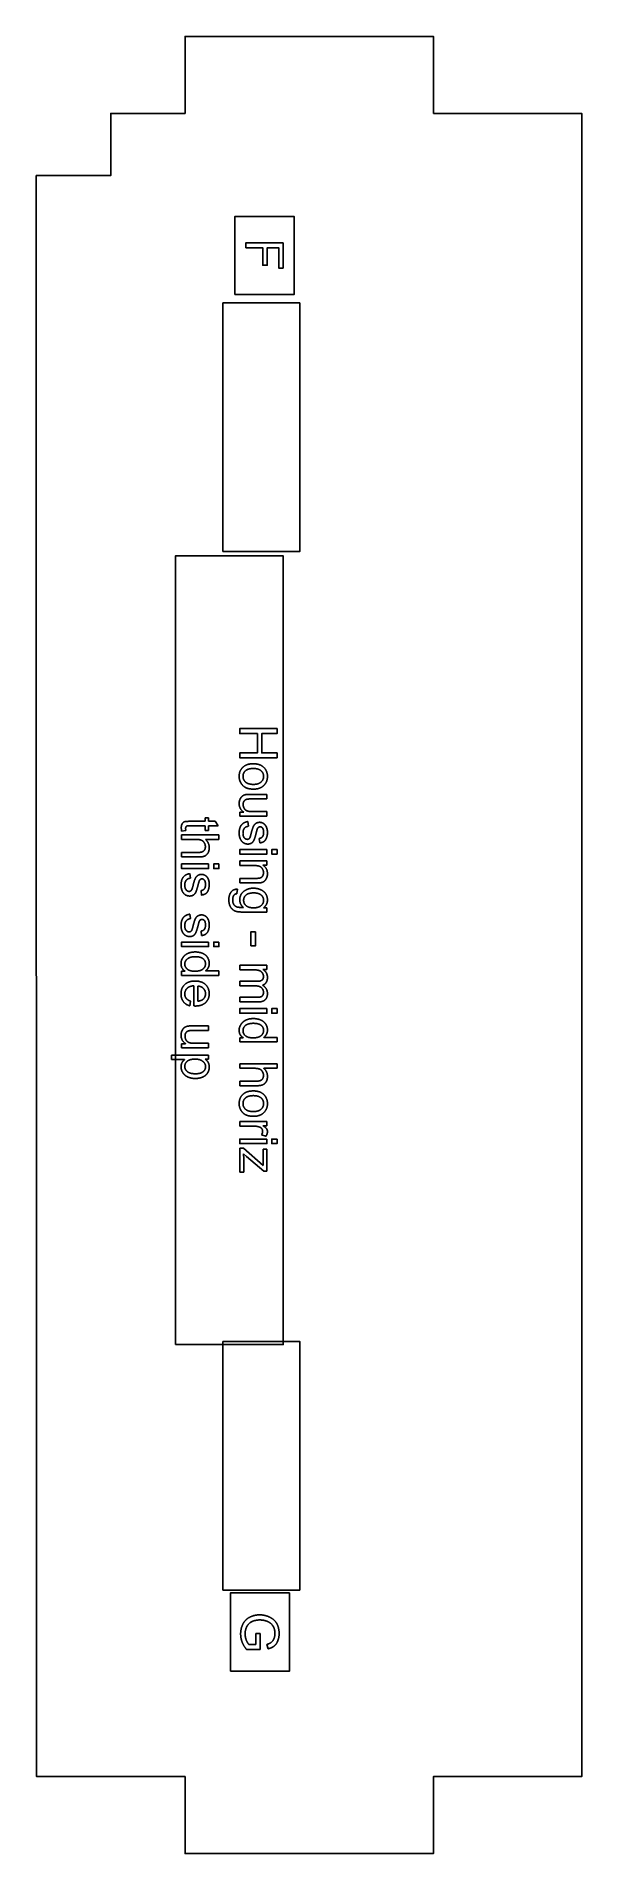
# Model space of a CAD drawing. Header units: millimetres. Extents: x 418 to 462, y 0 to 146.
import ezdxf

# ---------------------------------------------------------------- set-up
doc = ezdxf.new("R2010")
doc.units = ezdxf.units.MM
doc.layers.get('0').update_dxf_attribs({"linetype": 'CONTINUOUS'})

msp = doc.modelspace()

# ---------------------------------------------------------------- linework, layer by layer
for p, q in [((434.94, 85.22), (436.29, 85.22)), ((436.29, 84.85), (435.08, 84.85)), ((436.29, 85.22), (436.29, 84.85)), ((434.11, 83.79), (434.43, 83.79)), ((434.11, 83.46), (434.11, 83.79)), ((436.29, 83.46), (434.11, 83.46)), ((435.12, 83.83), (436.29, 83.83)), ((436.29, 83.83), (436.29, 83.46)), ((429.76, 82.31), (429.43, 82.26)), ((429.43, 81.95), (432.43, 81.95)), ((429.43, 81.59), (429.43, 81.95)), ((431.32, 82.69), (430.05, 82.69)), ((430.07, 83.05), (431.32, 83.05)), ((431.32, 83.05), (431.32, 83.32)), ((431.32, 83.32), (431.6, 83.32)), ((431.32, 82.31), (431.32, 82.69)), ((431.6, 82.31), (431.32, 82.31)), ((431.6, 83.32), (431.6, 83.05)), ((431.6, 83.05), (432.14, 83.05)), ((432.36, 82.69), (431.6, 82.69)), ((431.6, 82.69), (431.6, 82.31)), ((432.14, 83.05), (432.36, 82.69)), ((432.43, 81.95), (432.43, 81.59)), ((434.76, 83.03), (434.82, 82.66)), ((430.62, 81.59), (429.43, 81.59)), ((429.43, 80.18), (429.43, 80.55)), ((429.43, 80.55), (430.81, 80.55)), ((432.43, 81.59), (431.35, 81.59)), ((435.73, 81.31), (435.68, 81.67)), ((430.81, 80.18), (429.43, 80.18)), ((434.11, 79.86), (436.29, 79.86)), ((434.11, 79.49), (434.11, 79.86)), ((435.3, 79.49), (434.11, 79.49)), ((436.29, 79.52), (435.98, 79.52)), ((436.29, 79.86), (436.29, 79.52)), ((430.08, 78.84), (430.14, 78.48)), ((433.93, 77.59), (433.88, 77.23)), ((434.11, 78.09), (434.11, 78.46)), ((434.11, 78.46), (435.43, 78.46)), ((435.45, 78.09), (434.11, 78.09)), ((431.04, 77.12), (430.99, 77.48)), ((436.02, 76.09), (436.29, 76.09)), ((436.29, 76.09), (436.29, 75.75)), ((430.08, 75.58), (430.14, 75.22)), ((436.29, 75.75), (434.41, 75.75)), ((431.04, 73.86), (430.99, 74.22)), ((429.43, 71), (429.7, 71)), ((429.43, 70.65), (429.43, 71)), ((432.43, 70.65), (429.43, 70.65)), ((431.35, 71.02), (432.43, 71.02)), ((432.43, 71.02), (432.43, 70.65)), ((434.11, 71.47), (436.29, 71.47)), ((434.11, 71.1), (434.11, 71.47)), ((435.24, 71.1), (434.11, 71.1)), ((434.11, 69.81), (434.11, 70.18)), ((434.11, 70.18), (435.52, 70.18)), ((436.29, 71.14), (435.98, 71.14)), ((436.29, 71.47), (436.29, 71.14)), ((430.42, 68.2), (430.42, 69.82)), ((430.73, 69.8), (430.73, 68.58)), ((435.38, 69.81), (434.11, 69.81)), ((434.11, 68.52), (434.11, 68.89)), ((434.11, 68.89), (435.48, 68.89)), ((430.13, 68.59), (430.08, 68.21)), ((435.6, 68.52), (434.11, 68.52)), ((430.26, 66.59), (431.6, 66.59)), ((431.6, 66.22), (430.4, 66.22)), ((431.6, 66.59), (431.6, 66.22)), ((429.43, 65.16), (429.75, 65.16)), ((429.43, 64.83), (429.43, 65.16)), ((431.6, 64.83), (429.43, 64.83)), ((430.44, 65.19), (431.6, 65.19)), ((431.6, 65.19), (431.6, 64.83)), ((434.11, 65.64), (434.39, 65.64)), ((434.11, 65.3), (434.11, 65.64)), ((437.11, 65.3), (434.11, 65.3)), ((436.04, 65.66), (437.11, 65.66)), ((437.11, 65.66), (437.11, 65.3)), ((428.6, 64.25), (431.6, 64.25)), ((428.6, 63.88), (428.6, 64.25)), ((429.66, 63.88), (428.6, 63.88)), ((431.6, 63.91), (431.32, 63.91)), ((431.6, 64.25), (431.6, 63.91)), ((434.11, 63.55), (437.11, 63.55)), ((434.11, 63.18), (434.11, 63.55)), ((435.3, 63.18), (434.11, 63.18)), ((437.11, 63.18), (436.04, 63.18)), ((437.11, 63.55), (437.11, 63.18)), ((434.11, 61.78), (434.11, 62.15)), ((434.11, 62.15), (435.49, 62.15)), ((435.49, 61.78), (434.11, 61.78)), ((434.11, 58.89), (436.29, 58.89)), ((434.11, 58.53), (434.11, 58.89)), ((435.25, 58.53), (434.11, 58.53)), ((436.29, 58.56), (435.96, 58.56)), ((436.29, 58.89), (436.29, 58.56)), ((436.22, 57.71), (435.87, 57.84)), ((434.11, 56.76), (434.41, 56.76)), ((434.11, 54.83), (434.11, 56.76)), ((434.41, 56.76), (436, 55.37)), ((434.66, 56.08), (434.41, 56.3)), ((434.43, 55.84), (434.43, 54.83)), ((436.04, 54.9), (434.66, 56.08)), ((435.99, 55.79), (435.99, 56.68)), ((435.99, 56.68), (436.29, 56.68)), ((436.29, 56.68), (436.29, 54.9)), ((434.43, 54.83), (434.11, 54.83)), ((436.29, 54.9), (436.04, 54.9)), ((435.4, 17.7), (435.76, 17.7)), ((435.4, 16.82), (435.4, 17.7)), ((435.76, 17.7), (435.76, 16.43)), ((435.76, 16.43), (434.65, 16.43)), ((434.85, 16.82), (435.4, 16.82)), ((436.39, 16.48), (436.29, 16.83))]:
    msp.add_line(p, q)
for points in [[(449.7, 140), (461.65, 140), (461.65, 6.2), (449.7, 6.2), (449.7, 0), (429.7, 0), (429.7, 6.2), (417.75, 6.2), (417.72, 135), (423.72, 135), (423.72, 140), (429.7, 140), (429.7, 146.2), (449.7, 146.2)], [(433.72, 125.43), (433.72, 131.72), (438.48, 131.72), (438.48, 125.43)], [(437.6, 129.59), (434.6, 129.59), (434.6, 129.19), (435.96, 129.19), (435.96, 127.78), (436.32, 127.78), (436.32, 129.19), (437.25, 129.19), (437.25, 127.56), (437.6, 127.56)], [(438.95, 124.76), (432.75, 124.76), (432.75, 104.76), (438.95, 104.76)], [(428.93, 40.95), (428.93, 104.4), (437.61, 104.4), (437.61, 40.95)], [(437.11, 90.51), (434.11, 90.51), (434.11, 90.11), (435.53, 90.11), (435.53, 88.55), (434.11, 88.55), (434.11, 88.16), (437.11, 88.16), (437.11, 88.55), (435.88, 88.55), (435.88, 90.11), (437.11, 90.11)], [(436.29, 80.78), (434.11, 80.78), (434.11, 80.42), (436.29, 80.42)], [(437.11, 80.78), (436.69, 80.78), (436.69, 80.42), (437.11, 80.42)], [(431.6, 79.62), (429.43, 79.62), (429.43, 79.25), (431.6, 79.25)], [(432.43, 79.62), (432.01, 79.62), (432.01, 79.25), (432.43, 79.25)], [(431.6, 73.34), (429.43, 73.34), (429.43, 72.97), (431.6, 72.97)], [(432.43, 73.34), (432.01, 73.34), (432.01, 72.97), (432.43, 72.97)], [(435.38, 74.17), (435.01, 74.17), (435.01, 73.04), (435.38, 73.04)], [(436.29, 67.98), (434.11, 67.98), (434.11, 67.61), (436.29, 67.61)], [(437.11, 67.98), (436.69, 67.98), (436.69, 67.61), (437.11, 67.61)], [(436.29, 57.49), (434.11, 57.49), (434.11, 57.12), (436.29, 57.12)], [(437.11, 57.49), (436.69, 57.49), (436.69, 57.12), (437.11, 57.12)], [(438.95, 21.2), (438.95, 41.2), (432.75, 41.2), (432.75, 21.2)], [(433.35, 14.67), (433.35, 20.97), (438.11, 20.97), (438.11, 14.67)]]:
    msp.add_lwpolyline(points, close=True)
for points in [[(434.06, 86.66), (434.06, 87.12), (434.36, 87.4)], [(434.2, 86.14), (434.06, 86.38), (434.06, 86.66)], [(434.36, 87.4), (434.65, 87.68), (435.2, 87.68)], [(434.57, 87.12), (434.37, 86.94), (434.37, 86.66)], [(434.37, 86.66), (434.37, 86.39), (434.58, 86.21)], [(435.2, 87.3), (434.78, 87.3), (434.57, 87.12)], [(435.2, 87.68), (435.8, 87.68), (436.09, 87.34)], [(435.82, 87.12), (435.62, 87.3), (435.2, 87.3)], [(436.03, 86.66), (436.03, 86.94), (435.82, 87.12)], [(435.82, 86.21), (436.03, 86.39), (436.03, 86.66)], [(436.34, 86.66), (436.34, 86.21), (436.04, 85.93)], [(436.09, 87.34), (436.34, 87.06), (436.34, 86.66)], [(434.06, 84.48), (434.06, 84.67), (434.14, 84.84)], [(434.14, 84.84), (434.21, 85), (434.32, 85.08)], [(434.57, 85.77), (434.33, 85.9), (434.2, 86.14)], [(434.32, 85.08), (434.43, 85.17), (434.6, 85.2)], [(434.69, 84.83), (434.55, 84.8), (434.46, 84.68)], [(435.23, 85.64), (434.81, 85.64), (434.57, 85.77)], [(434.58, 86.21), (434.78, 86.02), (435.21, 86.02)], [(434.6, 85.2), (434.7, 85.22), (434.94, 85.22)], [(435.08, 84.85), (434.79, 84.85), (434.69, 84.83)], [(435.21, 86.02), (435.61, 86.02), (435.82, 86.21)], [(436.04, 85.93), (435.75, 85.64), (435.23, 85.64)], [(434.43, 83.79), (434.06, 84.04), (434.06, 84.48)], [(434.46, 84.68), (434.38, 84.57), (434.38, 84.4)], [(434.38, 84.4), (434.38, 84.24), (434.47, 84.09)], [(434.47, 84.09), (434.55, 83.95), (434.7, 83.89)], [(434.7, 83.89), (434.84, 83.83), (435.12, 83.83)], [(429.4, 82.54), (429.4, 82.74), (429.47, 82.85)], [(429.43, 82.26), (429.4, 82.42), (429.4, 82.54)], [(429.47, 82.85), (429.53, 82.96), (429.63, 83.01)], [(429.63, 83.01), (429.74, 83.05), (430.07, 83.05)], [(429.77, 82.6), (429.75, 82.56), (429.75, 82.48)], [(429.75, 82.48), (429.75, 82.42), (429.76, 82.31)], [(429.84, 82.67), (429.8, 82.65), (429.77, 82.6)], [(430.05, 82.69), (429.89, 82.69), (429.84, 82.67)], [(434.06, 82.1), (434.06, 82.52), (434.24, 82.75)], [(434.15, 81.64), (434.06, 81.84), (434.06, 82.1)], [(434.24, 82.75), (434.42, 82.97), (434.76, 83.03)], [(434.48, 82.49), (434.37, 82.35), (434.37, 82.1)], [(434.37, 82.1), (434.37, 81.85), (434.47, 81.73)], [(434.82, 82.66), (434.6, 82.63), (434.48, 82.49)], [(434.91, 81.71), (434.96, 81.79), (435.03, 82.09)], [(435.03, 82.09), (435.14, 82.49), (435.21, 82.65)], [(435.21, 82.65), (435.29, 82.81), (435.42, 82.89)], [(435.43, 82.1), (435.33, 81.71), (435.26, 81.55)], [(435.42, 82.89), (435.55, 82.97), (435.71, 82.97)], [(435.52, 82.43), (435.5, 82.37), (435.43, 82.1)], [(435.62, 82.57), (435.56, 82.52), (435.52, 82.43)], [(435.75, 82.61), (435.68, 82.61), (435.62, 82.57)], [(435.71, 82.97), (435.85, 82.97), (435.98, 82.9)], [(435.95, 82.5), (435.86, 82.61), (435.75, 82.61)], [(435.94, 81.81), (436.03, 81.93), (436.03, 82.14)], [(436.03, 82.14), (436.03, 82.39), (435.95, 82.5)], [(435.98, 82.9), (436.1, 82.83), (436.18, 82.72)], [(436.18, 82.72), (436.25, 82.63), (436.29, 82.49)], [(436.34, 82.17), (436.34, 81.91), (436.26, 81.72)], [(436.29, 82.49), (436.34, 82.34), (436.34, 82.17)], [(431.02, 81.53), (430.88, 81.59), (430.62, 81.59)], [(430.81, 80.55), (431.08, 80.55), (431.21, 80.67)], [(431.25, 81.32), (431.17, 81.46), (431.02, 81.53)], [(431.21, 80.67), (431.34, 80.79), (431.34, 81.01)], [(431.34, 81.01), (431.34, 81.18), (431.25, 81.32)], [(431.56, 80.52), (431.46, 80.34), (431.29, 80.26)], [(431.35, 81.59), (431.65, 81.33), (431.65, 80.94)], [(431.65, 80.94), (431.65, 80.69), (431.56, 80.52)], [(434.4, 81.33), (434.24, 81.44), (434.15, 81.64)], [(434.75, 81.22), (434.57, 81.22), (434.4, 81.33)], [(434.47, 81.73), (434.57, 81.6), (434.71, 81.6)], [(434.71, 81.6), (434.84, 81.6), (434.91, 81.71)], [(435.07, 81.31), (434.94, 81.22), (434.75, 81.22)], [(435.26, 81.55), (435.19, 81.4), (435.07, 81.31)], [(435.68, 81.67), (435.84, 81.69), (435.94, 81.81)], [(436.06, 81.43), (435.94, 81.34), (435.73, 81.31)], [(436.26, 81.72), (436.19, 81.53), (436.06, 81.43)], [(431.29, 80.26), (431.13, 80.18), (430.81, 80.18)], [(435.87, 79.32), (435.72, 79.49), (435.3, 79.49)], [(436.02, 78.91), (436.02, 79.15), (435.87, 79.32)], [(435.98, 79.52), (436.34, 79.28), (436.34, 78.83)], [(429.38, 77.91), (429.38, 78.33), (429.56, 78.56)], [(429.47, 77.45), (429.38, 77.66), (429.38, 77.91)], [(429.56, 78.56), (429.73, 78.78), (430.08, 78.84)], [(429.8, 78.31), (429.68, 78.16), (429.68, 77.91)], [(429.68, 77.91), (429.68, 77.66), (429.79, 77.54)], [(429.79, 77.54), (429.89, 77.41), (430.03, 77.41)], [(430.14, 78.48), (429.92, 78.45), (429.8, 78.31)], [(430.03, 77.41), (430.15, 77.41), (430.23, 77.52)], [(430.23, 77.52), (430.28, 77.6), (430.35, 77.9)], [(430.35, 77.9), (430.45, 78.3), (430.53, 78.46)], [(430.53, 78.46), (430.6, 78.62), (430.74, 78.7)], [(430.75, 77.91), (430.64, 77.52), (430.58, 77.37)], [(430.74, 78.7), (430.87, 78.78), (431.03, 78.78)], [(430.84, 78.24), (430.82, 78.18), (430.75, 77.91)], [(430.94, 78.38), (430.88, 78.33), (430.84, 78.24)], [(431.07, 78.42), (431, 78.42), (430.94, 78.38)], [(430.99, 77.48), (431.16, 77.5), (431.26, 77.62)], [(431.03, 78.78), (431.17, 78.78), (431.3, 78.71)], [(431.27, 78.31), (431.18, 78.42), (431.07, 78.42)], [(431.26, 77.62), (431.35, 77.74), (431.35, 77.95)], [(431.35, 77.95), (431.35, 78.21), (431.27, 78.31)], [(431.3, 78.71), (431.42, 78.65), (431.5, 78.53)], [(431.58, 77.53), (431.51, 77.34), (431.38, 77.24)], [(431.5, 78.53), (431.56, 78.45), (431.61, 78.3)], [(431.65, 77.98), (431.65, 77.72), (431.58, 77.53)], [(431.61, 78.3), (431.65, 78.15), (431.65, 77.98)], [(433.41, 77.36), (433.58, 77.6), (433.93, 77.59)], [(434.44, 77.42), (434.76, 77.67), (435.21, 77.67)], [(435.21, 77.67), (435.52, 77.67), (435.79, 77.55)], [(435.43, 78.46), (435.66, 78.46), (435.77, 78.5)], [(435.81, 78.11), (435.7, 78.09), (435.45, 78.09)], [(435.77, 78.5), (435.88, 78.54), (435.95, 78.65)], [(435.79, 77.55), (436.05, 77.44), (436.19, 77.23)], [(436.08, 78.22), (435.96, 78.14), (435.81, 78.11)], [(435.95, 78.65), (436.02, 78.76), (436.02, 78.91)], [(436.26, 78.47), (436.19, 78.31), (436.08, 78.22)], [(436.34, 78.83), (436.34, 78.64), (436.26, 78.47)], [(429.72, 77.14), (429.56, 77.25), (429.47, 77.45)], [(430.07, 77.04), (429.88, 77.04), (429.72, 77.14)], [(430.38, 77.12), (430.26, 77.04), (430.07, 77.04)], [(430.58, 77.37), (430.51, 77.21), (430.38, 77.12)], [(431.38, 77.24), (431.25, 77.15), (431.04, 77.12)], [(433.23, 76.73), (433.23, 77.12), (433.41, 77.36)], [(433.35, 76.18), (433.23, 76.41), (433.23, 76.73)], [(433.69, 75.85), (433.48, 75.96), (433.35, 76.18)], [(433.64, 77.11), (433.54, 76.97), (433.54, 76.73)], [(433.54, 76.73), (433.54, 76.48), (433.64, 76.34)], [(433.88, 77.23), (433.71, 77.21), (433.64, 77.11)], [(433.64, 76.34), (433.74, 76.2), (433.92, 76.15)], [(433.92, 76.15), (434.04, 76.12), (434.4, 76.12)], [(434.11, 76.73), (434.11, 77.17), (434.44, 77.42)], [(434.4, 76.12), (434.11, 76.37), (434.11, 76.73)], [(434.61, 77.12), (434.42, 76.95), (434.42, 76.69)], [(434.42, 76.69), (434.42, 76.44), (434.61, 76.27)], [(435.24, 77.29), (434.81, 77.29), (434.61, 77.12)], [(434.61, 76.27), (434.81, 76.09), (435.23, 76.09)], [(435.23, 76.09), (435.62, 76.09), (435.83, 76.27)], [(435.83, 77.12), (435.63, 77.29), (435.24, 77.29)], [(436.03, 76.7), (436.03, 76.94), (435.83, 77.12)], [(435.83, 76.27), (436.03, 76.45), (436.03, 76.7)], [(436.34, 76.72), (436.34, 76.34), (436.02, 76.09)], [(436.19, 77.23), (436.34, 77.01), (436.34, 76.72)], [(429.38, 74.65), (429.38, 75.07), (429.56, 75.3)], [(429.47, 74.19), (429.38, 74.4), (429.38, 74.65)], [(429.56, 75.3), (429.73, 75.52), (430.08, 75.58)], [(429.8, 75.05), (429.68, 74.91), (429.68, 74.65)], [(429.68, 74.65), (429.68, 74.4), (429.79, 74.28)], [(430.14, 75.22), (429.92, 75.19), (429.8, 75.05)], [(430.23, 74.26), (430.28, 74.34), (430.35, 74.64)], [(430.35, 74.64), (430.45, 75.04), (430.53, 75.2)], [(430.53, 75.2), (430.6, 75.36), (430.74, 75.44)], [(430.75, 74.65), (430.64, 74.26), (430.58, 74.11)], [(430.74, 75.44), (430.87, 75.52), (431.03, 75.52)], [(430.84, 74.98), (430.82, 74.92), (430.75, 74.65)], [(430.94, 75.12), (430.88, 75.07), (430.84, 74.98)], [(431.07, 75.16), (431, 75.16), (430.94, 75.12)], [(431.03, 75.52), (431.17, 75.52), (431.3, 75.45)], [(431.27, 75.05), (431.18, 75.16), (431.07, 75.16)], [(431.26, 74.36), (431.35, 74.48), (431.35, 74.69)], [(431.35, 74.69), (431.35, 74.95), (431.27, 75.05)], [(431.3, 75.45), (431.42, 75.39), (431.5, 75.27)], [(431.5, 75.27), (431.56, 75.19), (431.61, 75.04)], [(431.65, 74.72), (431.65, 74.46), (431.58, 74.27)], [(431.61, 75.04), (431.65, 74.89), (431.65, 74.72)], [(434.41, 75.75), (433.9, 75.75), (433.69, 75.85)], [(429.72, 73.88), (429.56, 73.99), (429.47, 74.19)], [(430.07, 73.78), (429.88, 73.78), (429.72, 73.88)], [(429.79, 74.28), (429.89, 74.15), (430.03, 74.15)], [(430.03, 74.15), (430.15, 74.15), (430.23, 74.26)], [(430.38, 73.86), (430.26, 73.78), (430.07, 73.78)], [(430.58, 74.11), (430.51, 73.95), (430.38, 73.86)], [(430.99, 74.22), (431.16, 74.24), (431.26, 74.36)], [(431.38, 73.98), (431.25, 73.89), (431.04, 73.86)], [(431.58, 74.27), (431.51, 74.08), (431.38, 73.98)], [(429.38, 71.6), (429.38, 71.86), (429.52, 72.08)], [(429.52, 72.08), (429.67, 72.3), (429.92, 72.42)], [(429.89, 71.98), (429.68, 71.81), (429.68, 71.57)], [(430.52, 72.16), (430.1, 72.16), (429.89, 71.98)], [(429.92, 72.42), (430.18, 72.54), (430.52, 72.54)], [(430.52, 72.54), (430.84, 72.54), (431.11, 72.43)], [(431.15, 72), (430.95, 72.16), (430.52, 72.16)], [(431.11, 72.43), (431.37, 72.32), (431.51, 72.11)], [(431.35, 71.59), (431.35, 71.83), (431.15, 72)], [(431.51, 72.11), (431.65, 71.89), (431.65, 71.62)], [(429.7, 71), (429.38, 71.2), (429.38, 71.6)], [(429.68, 71.57), (429.68, 71.33), (429.88, 71.16)], [(429.68, 69.92), (429.97, 70.2), (430.5, 70.2)], [(429.88, 71.16), (430.08, 70.99), (430.48, 70.99)], [(430.48, 70.99), (430.93, 70.99), (431.14, 71.16)], [(430.5, 70.2), (431.05, 70.2), (431.35, 69.92)], [(431.14, 71.16), (431.35, 71.33), (431.35, 71.59)], [(431.57, 71.27), (431.49, 71.12), (431.35, 71.02)], [(431.65, 71.62), (431.65, 71.42), (431.57, 71.27)], [(435.69, 71.04), (435.54, 71.1), (435.24, 71.1)], [(435.52, 70.18), (435.77, 70.18), (435.89, 70.27)], [(435.93, 70.85), (435.85, 70.98), (435.69, 71.04)], [(435.89, 70.27), (436.02, 70.36), (436.02, 70.56)], [(436.02, 70.56), (436.02, 70.72), (435.93, 70.85)], [(435.98, 71.14), (436.14, 71.04), (436.24, 70.87)], [(436.34, 70.48), (436.34, 70.24), (436.23, 70.08)], [(436.24, 70.87), (436.34, 70.7), (436.34, 70.48)], [(429.38, 69.16), (429.38, 69.64), (429.68, 69.92)], [(429.57, 68.54), (429.38, 68.78), (429.38, 69.16)], [(429.87, 69.62), (429.68, 69.43), (429.68, 69.16)], [(429.68, 69.16), (429.68, 68.96), (429.79, 68.81)], [(429.79, 68.81), (429.9, 68.67), (430.13, 68.59)], [(430.42, 69.82), (430.06, 69.8), (429.87, 69.62)], [(431.18, 69.61), (431.01, 69.78), (430.73, 69.8)], [(430.73, 68.58), (431, 68.61), (431.14, 68.72)], [(431.14, 68.72), (431.35, 68.9), (431.35, 69.18)], [(431.35, 69.18), (431.35, 69.43), (431.18, 69.61)], [(431.35, 69.92), (431.65, 69.63), (431.65, 69.18)], [(431.65, 69.18), (431.65, 68.75), (431.36, 68.47)], [(435.86, 69.66), (435.71, 69.81), (435.38, 69.81)], [(435.48, 68.89), (435.7, 68.89), (435.8, 68.93)], [(435.8, 68.93), (435.9, 68.96), (435.96, 69.06)], [(436.02, 69.28), (436.02, 69.51), (435.86, 69.66)], [(436.23, 70.08), (436.13, 69.93), (435.95, 69.87)], [(435.95, 69.87), (436.34, 69.61), (436.34, 69.2)], [(435.96, 69.06), (436.02, 69.15), (436.02, 69.28)], [(436.34, 69.2), (436.34, 68.87), (436.16, 68.7)], [(430.08, 68.21), (429.75, 68.3), (429.57, 68.54)], [(430.52, 68.19), (430.49, 68.19), (430.42, 68.2)], [(431.36, 68.47), (431.06, 68.19), (430.52, 68.19)], [(436.16, 68.7), (435.98, 68.52), (435.6, 68.52)], [(429.38, 65.85), (429.38, 66.04), (429.46, 66.2)], [(429.75, 65.16), (429.38, 65.41), (429.38, 65.85)], [(429.46, 66.2), (429.53, 66.37), (429.64, 66.45)], [(429.64, 66.45), (429.75, 66.53), (429.91, 66.57)], [(429.78, 66.05), (429.7, 65.94), (429.7, 65.77)], [(430.01, 66.2), (429.86, 66.16), (429.78, 66.05)], [(429.91, 66.57), (430.02, 66.59), (430.26, 66.59)], [(430.4, 66.22), (430.11, 66.22), (430.01, 66.2)], [(434.06, 66.24), (434.06, 66.5), (434.21, 66.72)], [(434.39, 65.64), (434.06, 65.84), (434.06, 66.24)], [(434.21, 66.72), (434.35, 66.94), (434.61, 67.06)], [(434.57, 66.63), (434.37, 66.45), (434.37, 66.21)], [(434.37, 66.21), (434.37, 65.97), (434.56, 65.8)], [(434.56, 65.8), (434.76, 65.63), (435.17, 65.63)], [(435.2, 66.8), (434.78, 66.8), (434.57, 66.63)], [(434.61, 67.06), (434.86, 67.18), (435.2, 67.18)], [(435.17, 65.63), (435.61, 65.63), (435.82, 65.8)], [(435.2, 67.18), (435.52, 67.18), (435.79, 67.07)], [(435.83, 66.64), (435.63, 66.8), (435.2, 66.8)], [(435.79, 67.07), (436.05, 66.96), (436.19, 66.75)], [(435.82, 65.8), (436.03, 65.97), (436.03, 66.23)], [(436.03, 66.23), (436.03, 66.47), (435.83, 66.64)], [(436.25, 65.91), (436.17, 65.76), (436.04, 65.66)], [(436.19, 66.75), (436.34, 66.53), (436.34, 66.26)], [(436.34, 66.26), (436.34, 66.06), (436.25, 65.91)], [(429.7, 65.77), (429.7, 65.61), (429.78, 65.46)], [(429.78, 65.46), (429.87, 65.32), (430.01, 65.26)], [(430.01, 65.26), (430.16, 65.19), (430.44, 65.19)], [(429.38, 63.31), (429.38, 63.49), (429.46, 63.64)], [(429.52, 62.83), (429.38, 63.06), (429.38, 63.31)], [(429.46, 63.64), (429.54, 63.79), (429.66, 63.88)], [(429.88, 63.75), (429.68, 63.58), (429.68, 63.33)], [(429.68, 63.33), (429.68, 63.09), (429.89, 62.91)], [(430.5, 63.92), (430.09, 63.92), (429.88, 63.75)], [(429.89, 62.91), (430.1, 62.74), (430.54, 62.74)], [(431.14, 63.73), (430.92, 63.92), (430.5, 63.92)], [(430.54, 62.74), (430.95, 62.74), (431.16, 62.91)], [(431.36, 63.32), (431.36, 63.55), (431.14, 63.73)], [(431.16, 62.91), (431.36, 63.08), (431.36, 63.32)], [(431.32, 63.91), (431.49, 63.8), (431.57, 63.65)], [(431.65, 63.28), (431.65, 63.01), (431.51, 62.79)], [(431.57, 63.65), (431.65, 63.5), (431.65, 63.28)], [(435.7, 63.12), (435.56, 63.18), (435.3, 63.18)], [(435.93, 62.92), (435.85, 63.06), (435.7, 63.12)], [(436.02, 62.61), (436.02, 62.77), (435.93, 62.92)], [(436.04, 63.18), (436.34, 62.93), (436.34, 62.53)], [(429.93, 62.48), (429.67, 62.6), (429.52, 62.83)], [(430.53, 62.36), (430.2, 62.36), (429.93, 62.48)], [(431.11, 62.47), (430.84, 62.36), (430.53, 62.36)], [(431.51, 62.79), (431.37, 62.58), (431.11, 62.47)], [(435.49, 62.15), (435.77, 62.15), (435.89, 62.27)], [(435.98, 61.86), (435.81, 61.78), (435.49, 61.78)], [(435.89, 62.27), (436.02, 62.39), (436.02, 62.61)], [(436.24, 62.11), (436.14, 61.94), (435.98, 61.86)], [(436.34, 62.53), (436.34, 62.29), (436.24, 62.11)], [(434.06, 60.34), (434.06, 60.8), (434.36, 61.08)], [(434.2, 59.81), (434.06, 60.05), (434.06, 60.34)], [(434.36, 61.08), (434.65, 61.36), (435.2, 61.36)], [(434.57, 60.8), (434.37, 60.62), (434.37, 60.34)], [(434.37, 60.34), (434.37, 60.06), (434.58, 59.88)], [(435.2, 60.98), (434.78, 60.98), (434.57, 60.8)], [(435.2, 61.36), (435.8, 61.36), (436.09, 61.02)], [(435.82, 60.8), (435.62, 60.98), (435.2, 60.98)], [(436.03, 60.34), (436.03, 60.62), (435.82, 60.8)], [(435.82, 59.88), (436.03, 60.07), (436.03, 60.34)], [(436.34, 60.34), (436.34, 59.89), (436.04, 59.61)], [(436.09, 61.02), (436.34, 60.74), (436.34, 60.34)], [(434.57, 59.45), (434.33, 59.57), (434.2, 59.81)], [(435.23, 59.32), (434.81, 59.32), (434.57, 59.45)], [(434.58, 59.88), (434.78, 59.7), (435.21, 59.7)], [(435.21, 59.7), (435.61, 59.7), (435.82, 59.88)], [(436.04, 59.61), (435.75, 59.32), (435.23, 59.32)], [(435.68, 58.46), (435.48, 58.53), (435.25, 58.53)], [(435.96, 58.56), (436.19, 58.44), (436.26, 58.33)], [(435.88, 58.33), (435.81, 58.42), (435.68, 58.46)], [(435.87, 57.84), (435.95, 57.98), (435.95, 58.11)], [(435.95, 58.11), (435.95, 58.23), (435.88, 58.33)], [(436.34, 58.09), (436.34, 57.91), (436.22, 57.71)], [(436.26, 58.33), (436.34, 58.22), (436.34, 58.09)], [(434.41, 56.3), (434.43, 56.06), (434.43, 55.84)], [(436, 55.37), (435.99, 55.61), (435.99, 55.79)], [(434.37, 18.48), (434.56, 18.84), (434.91, 19.02)], [(434.91, 19.02), (435.27, 19.21), (435.71, 19.21)], [(435.71, 19.21), (436.15, 19.21), (436.53, 19.02)], [(436.53, 19.02), (436.91, 18.84), (437.1, 18.5)], [(434.18, 17.67), (434.18, 18.12), (434.37, 18.48)], [(434.29, 17.04), (434.18, 17.35), (434.18, 17.67)], [(434.67, 18.26), (434.54, 17.99), (434.54, 17.7)], [(434.54, 17.7), (434.54, 17.44), (434.63, 17.19)], [(435.07, 18.66), (434.8, 18.52), (434.67, 18.26)], [(435.74, 18.8), (435.34, 18.8), (435.07, 18.66)], [(436.34, 18.68), (436.06, 18.8), (435.74, 18.8)], [(436.64, 18.49), (436.5, 18.62), (436.34, 18.68)], [(436.86, 18.17), (436.77, 18.37), (436.64, 18.49)], [(436.94, 17.7), (436.94, 17.97), (436.86, 18.17)], [(436.86, 17.29), (436.94, 17.48), (436.94, 17.7)], [(437.1, 18.5), (437.28, 18.15), (437.28, 17.7)], [(437.28, 17.7), (437.28, 17.38), (437.17, 17.12)], [(434.65, 16.43), (434.41, 16.72), (434.29, 17.04)], [(434.63, 17.19), (434.73, 16.95), (434.85, 16.82)], [(436.29, 16.83), (436.52, 16.9), (436.65, 17)], [(436.88, 16.7), (436.69, 16.55), (436.39, 16.48)], [(436.65, 17), (436.78, 17.1), (436.86, 17.29)], [(437.17, 17.12), (437.07, 16.85), (436.88, 16.7)]]:
    msp.add_open_spline(points, degree=2)

doc.saveas('drawing.dxf')
